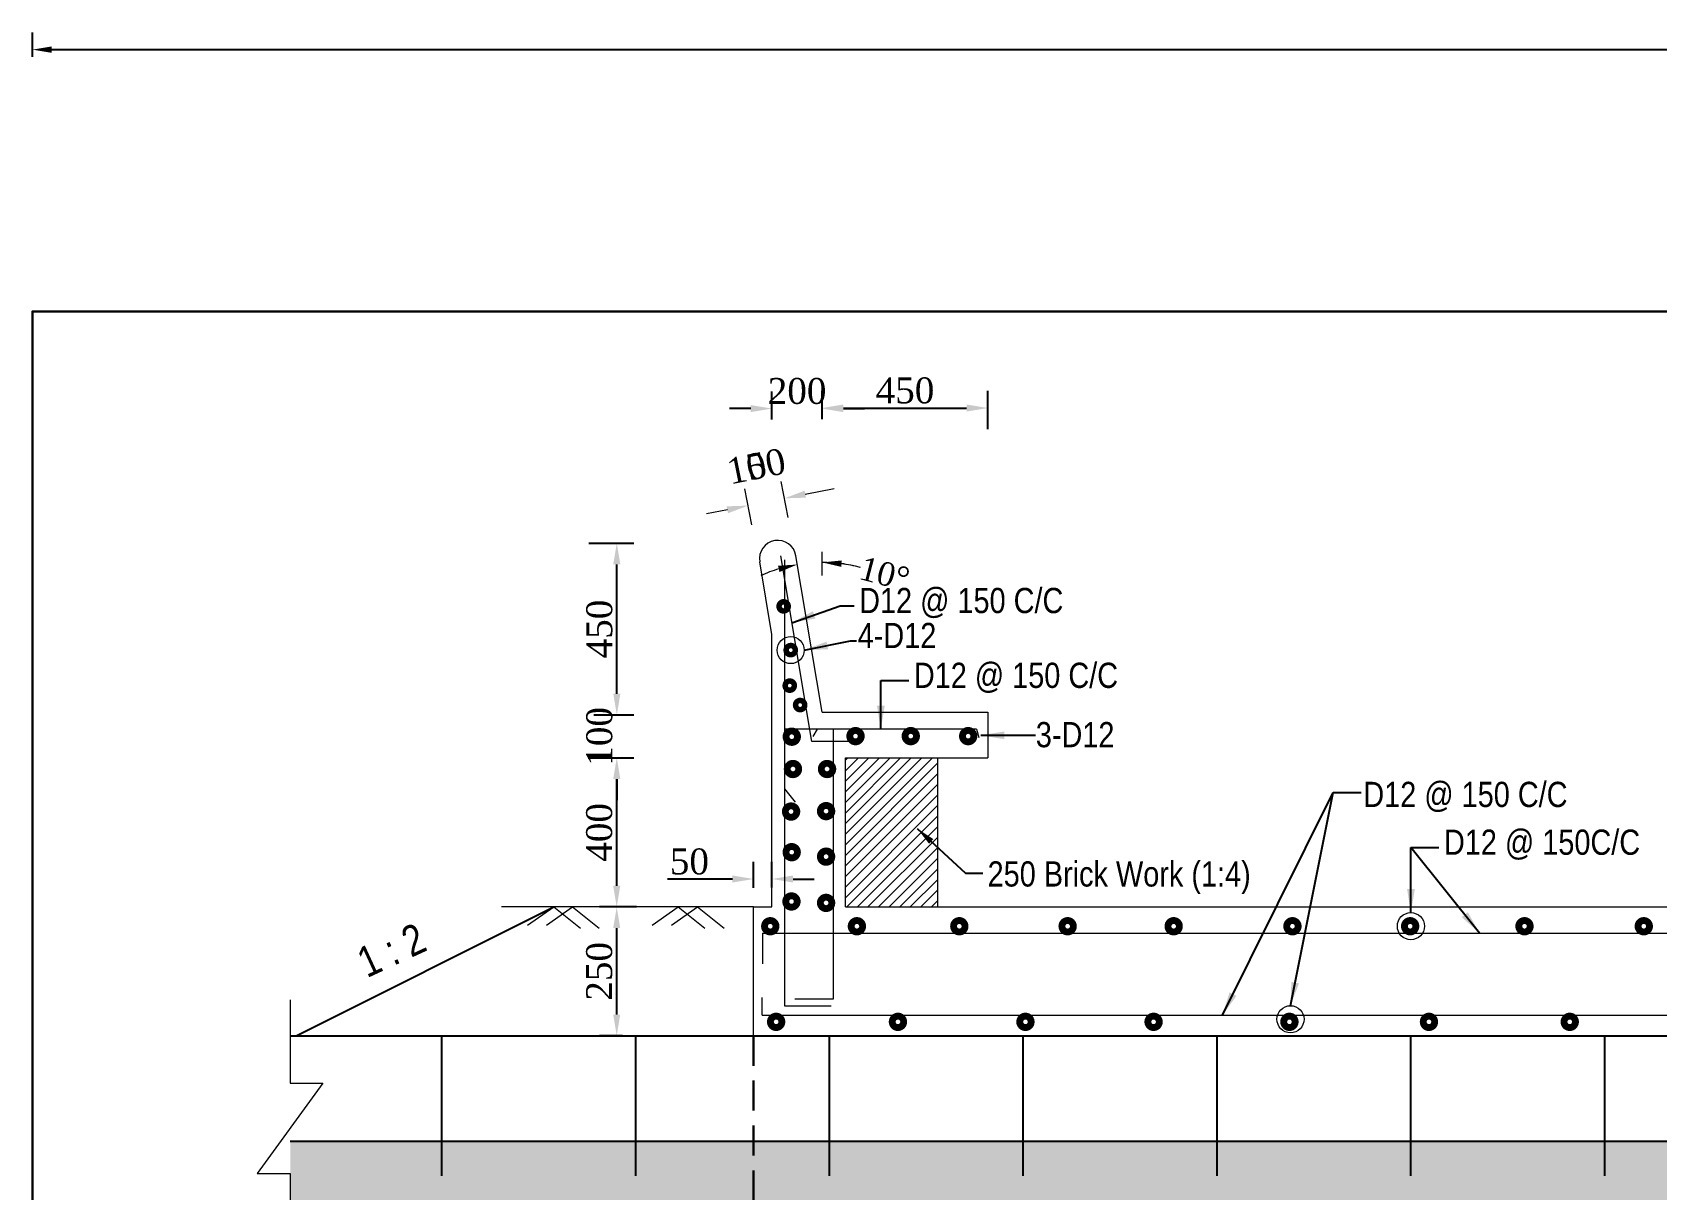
# Model space of a CAD drawing. Header units: metres. Extents: x -2434 to 11656, y -15288 to 8109.
# Drawn here: x 656.25 to 690.73, y -8271.91 to -8247.36 of the extents above; entities that cross this region are included whole.
import ezdxf

# ---------------------------------------------------------------- set-up
doc = ezdxf.new("R2010")
doc.units = ezdxf.units.M
doc.linetypes.add('DASHEDX2', pattern=[38.1, 25.4, -12.7])
doc.layers.add('Blocks', color=11, linetype='Continuous', lineweight=9)
doc.layers.add('Layer1', color=7, linetype='Continuous', lineweight=13)
doc.styles.get("Standard").update_dxf_attribs({"font": 'times.ttf'})
doc.styles.add('TIMES', font='ARIALN.TTF')
doc.dimstyles.get("Standard").update_dxf_attribs({"dimtxt": 0.5, "dimasz": 0.4075, "dimexe": 0.364, "dimexo": 0.219, "dimgap": 0.09, "dimtad": 0, "dimdec": 0, "dimlfac": 1000, "dimzin": 0, "dimdsep": 46, "dimtxsty": 'Standard', "dimcen": 0.09, "dimadec": 0, "dimazin": 0, "dimtfac": 1, "dimtdec": 0, "dimtofl": 0, "dimtmove": 0, "dimatfit": 3, "dimfxl": 1, "dimtolj": 1, "dimtzin": 0, "dimarcsym": 0})
pattern_1 = [(50, (-2229.776, -8246.338), (1.2752927, -0.1115736), [0.13335, -1.46685]), (355, (-2229.776, -8246.338), (-0.2466998, 1.3373965), [0.10668, -1.17348]), (100.451, (-2229.6697, -8246.3472), (1.0285975, 1.2258168), [0.11333, -1.24663]), (46.1842, (-2229.776, -8245.9824), (1.8975533, -0.2942963), [0.200025, -2.200275]), (96.6356, (-2229.6178, -8246.0069), (1.6618296, 1.7319789), [0.169995, -1.869945]), (351.184, (-2229.776, -8245.9824), (1.6618322, 1.7319758), [0.16002, -1.76022]), (21, (-2229.5982, -8246.0713), (1.06130416, -0.71585863), [0.13335, -1.46685]), (326, (-2229.5982, -8246.0713), (0.4326142, 1.28931576), [0.10668, -1.17348]), (71.4514, (-2229.5097, -8246.1309), (1.49391544, 0.57346), [0.11333, -1.24663]), (37.5, (-2229.77597, -8246.33795), (0.02162022, 0.59188527), [0, -1.159256, 0, -1.19126, 0, -1.177925]), (7.5, (-2229.776, -8246.33795), (0.46773764, 0.70126402), [0, -0.679196, 0, -1.132586, 0, -0.448945]), (327.5, (-2230.17246, -8246.33795), (0.94913417, -0.04010121), [0, -0.4445, 0, -1.38684, 0, -1.84023]), (317.5, (-2230.3503, -8246.33795), (1.03690427, 0.17798544), [0, -0.57785, 0, -0.921004, 0, -1.30683])]
pattern_2 = [(45, (2244.08856, -4428.52276), (-0.1122532015, 0.1122532015), [])]

# ---------------------------------------------------------------- blocks, each defined once
blk = doc.blocks.new('*D930')
at = {"layer": 'Defpoints', "color": 0, "lineweight": -3}
for p in [(668.651, -8265.916), (669.126, -8265.916), (668.993, -8268.65)]:
    blk.add_point(p, dxfattribs=at)
at = {"layer": 'Layer1', "color": 0, "lineweight": -2}
for p, q in [((668.907, -8265.916), (668.287, -8265.916)), ((668.774, -8268.65), (668.287, -8268.65))]:
    blk.add_line(p, q, dxfattribs=at)
at = {"layer": 'Layer1', "color": 7, "lineweight": -2}
blk.add_line((668.651, -8268.2), (668.651, -8266.366), dxfattribs=at)
at = {"layer": 'Layer1', "color": 7, "lineweight": -3}
for points in [[(668.576, -8266.366), (668.726, -8266.366), (668.651, -8265.916)], [(668.576, -8268.2), (668.726, -8268.2), (668.651, -8268.65)]]:
    blk.add_solid(points, dxfattribs=at)
at = {"layer": 'Layer1', "color": 0, "lineweight": 13, "insert": (668.281, -8267.283), "char_height": 0.55, "attachment_point": 5, "rotation": 90}
blk.add_mtext('\\A1;250', dxfattribs=at)
blk = doc.blocks.new('*D934')
at = {"layer": 'Defpoints', "color": 0, "lineweight": -3}
for p in [(667.826, -8262.752), (668.651, -8262.752), (669.288, -8265.916)]:
    blk.add_point(p, dxfattribs=at)
at = {"layer": 'Layer1', "color": 0, "lineweight": -2}
for p, q in [((668.045, -8262.752), (669.015, -8262.752)), ((669.069, -8265.916), (668.287, -8265.916))]:
    blk.add_line(p, q, dxfattribs=at)
at = {"layer": 'Layer1', "color": 7, "lineweight": -2}
blk.add_line((668.651, -8265.466), (668.651, -8263.202), dxfattribs=at)
at = {"layer": 'Layer1', "color": 7, "lineweight": -3}
for points in [[(668.576, -8263.202), (668.726, -8263.202), (668.651, -8262.752)], [(668.576, -8265.466), (668.726, -8265.466), (668.651, -8265.916)]]:
    blk.add_solid(points, dxfattribs=at)
at = {"layer": 'Layer1', "color": 0, "lineweight": 13, "insert": (668.281, -8264.334), "char_height": 0.55, "attachment_point": 5, "rotation": 90}
blk.add_mtext('\\A1;400', dxfattribs=at)
blk = doc.blocks.new('*D935')
at = {"layer": 'Defpoints', "color": 0, "lineweight": -3}
for p in [(667.969, -8261.84), (668.653, -8261.84), (667.826, -8262.752)]:
    blk.add_point(p, dxfattribs=at)
at = {"layer": 'Layer1', "color": 7, "lineweight": -2}
for p, q in [((668.653, -8261.39), (668.653, -8260.94)), ((668.653, -8263.202), (668.653, -8263.652))]:
    blk.add_line(p, q, dxfattribs=at)
at = {"layer": 'Layer1', "color": 0, "lineweight": -2}
for p, q in [((668.188, -8261.84), (669.017, -8261.84)), ((668.045, -8262.752), (669.017, -8262.752))]:
    blk.add_line(p, q, dxfattribs=at)
at = {"layer": 'Layer1', "color": 7, "lineweight": -3}
for points in [[(668.578, -8261.39), (668.728, -8261.39), (668.653, -8261.84)], [(668.578, -8263.202), (668.728, -8263.202), (668.653, -8262.752)]]:
    blk.add_solid(points, dxfattribs=at)
at = {"layer": 'Layer1', "color": 0, "lineweight": 13, "insert": (668.284, -8262.296), "char_height": 0.55, "attachment_point": 5, "rotation": 90}
blk.add_mtext('\\A1;100', dxfattribs=at)
blk = doc.blocks.new('*D936')
at = {"layer": 'Defpoints', "color": 0, "lineweight": -3}
for p in [(667.842, -8258.196), (668.653, -8258.196), (667.948, -8261.84)]:
    blk.add_point(p, dxfattribs=at)
at = {"layer": 'Layer1', "color": 0, "lineweight": -2}
for p, q in [((668.061, -8258.196), (669.017, -8258.196)), ((668.167, -8261.84), (669.017, -8261.84))]:
    blk.add_line(p, q, dxfattribs=at)
at = {"layer": 'Layer1', "color": 7, "lineweight": -2}
blk.add_line((668.653, -8261.39), (668.653, -8258.646), dxfattribs=at)
at = {"layer": 'Layer1', "color": 7, "lineweight": -3}
for points in [[(668.578, -8258.646), (668.728, -8258.646), (668.653, -8258.196)], [(668.578, -8261.39), (668.728, -8261.39), (668.653, -8261.84)]]:
    blk.add_solid(points, dxfattribs=at)
at = {"layer": 'Layer1', "color": 0, "lineweight": 13, "insert": (668.284, -8260.018), "char_height": 0.55, "attachment_point": 5, "rotation": 90}
blk.add_mtext('\\A1;450', dxfattribs=at)
blk = doc.blocks.new('*D937')
at = {"layer": 'Defpoints', "color": 0, "lineweight": -3}
for p in [(676.529, -8255.327), (673.015, -8255.783), (676.529, -8255.998)]:
    blk.add_point(p, dxfattribs=at)
at = {"layer": 'Layer1', "color": 0, "lineweight": -2}
for p, q in [((673.015, -8255.564), (673.015, -8254.963)), ((676.529, -8255.779), (676.529, -8254.963))]:
    blk.add_line(p, q, dxfattribs=at)
at = {"layer": 'Layer1', "color": 7, "lineweight": -2}
blk.add_line((673.465, -8255.327), (676.079, -8255.327), dxfattribs=at)
at = {"layer": 'Layer1', "color": 7, "lineweight": -3}
for points in [[(673.465, -8255.252), (673.465, -8255.402), (673.015, -8255.327)], [(676.079, -8255.252), (676.079, -8255.402), (676.529, -8255.327)]]:
    blk.add_solid(points, dxfattribs=at)
at = {"layer": 'Layer1', "color": 0, "lineweight": 13, "insert": (674.772, -8254.957), "char_height": 0.55, "attachment_point": 5}
blk.add_mtext('\\A1;450', dxfattribs=at)
blk = doc.blocks.new('*D938')
at = {"layer": 'Defpoints', "color": 0, "lineweight": -3}
for p in [(671.946, -8265.323), (671.556, -8265.729), (671.946, -8265.723)]:
    blk.add_point(p, dxfattribs=at)
at = {"layer": 'Layer1', "color": 0, "lineweight": -2}
for p, q in [((671.556, -8265.51), (671.556, -8264.959)), ((671.946, -8265.504), (671.946, -8264.959))]:
    blk.add_line(p, q, dxfattribs=at)
at = {"layer": 'Layer1', "color": 7, "lineweight": -2}
for p, q in [((671.106, -8265.323), (669.731, -8265.323)), ((672.396, -8265.323), (672.846, -8265.323))]:
    blk.add_line(p, q, dxfattribs=at)
at = {"layer": 'Layer1', "color": 7, "lineweight": -3}
for points in [[(671.106, -8265.248), (671.106, -8265.398), (671.556, -8265.323)], [(672.396, -8265.248), (672.396, -8265.398), (671.946, -8265.323)]]:
    blk.add_solid(points, dxfattribs=at)
at = {"layer": 'Layer1', "color": 0, "lineweight": 13, "insert": (670.194, -8264.954), "char_height": 0.55, "attachment_point": 5}
blk.add_mtext('\\A1;50', dxfattribs=at)
blk = doc.blocks.new('*D939')
at = {"layer": 'Defpoints', "color": 0, "lineweight": -3}
for p in [(673.015, -8255.339), (671.946, -8255.788), (673.015, -8255.783)]:
    blk.add_point(p, dxfattribs=at)
at = {"layer": 'Layer1', "color": 0, "lineweight": -2}
for p, q in [((671.946, -8255.569), (671.946, -8254.975)), ((673.015, -8255.564), (673.015, -8254.975))]:
    blk.add_line(p, q, dxfattribs=at)
at = {"layer": 'Layer1', "color": 7, "lineweight": -2}
for p, q in [((671.496, -8255.339), (671.046, -8255.339)), ((673.465, -8255.339), (673.915, -8255.339))]:
    blk.add_line(p, q, dxfattribs=at)
at = {"layer": 'Layer1', "color": 7, "lineweight": -3}
for points in [[(671.496, -8255.264), (671.496, -8255.414), (671.946, -8255.339)], [(673.465, -8255.264), (673.465, -8255.414), (673.015, -8255.339)]]:
    blk.add_solid(points, dxfattribs=at)
at = {"layer": 'Layer1', "color": 0, "lineweight": 13, "insert": (672.481, -8254.969), "char_height": 0.55, "attachment_point": 5}
blk.add_mtext('\\A1;200', dxfattribs=at)
blk = doc.blocks.new('*D956')
at = {"color": 0, "lineweight": -2, "ltscale": 0.5}
for p, q in [((656.245, -8247.871), (656.245, -8247.357)), ((767.344, -8247.871), (767.344, -8247.357)), ((656.653, -8247.721), (710.656, -8247.721)), ((766.937, -8247.721), (712.933, -8247.721))]:
    blk.add_line(p, q, dxfattribs=at)
at = {"color": 0, "linetype": 'Continuous', "lineweight": -3, "ltscale": 0.5}
for points in [[(656.653, -8247.653), (656.653, -8247.789), (656.245, -8247.721)], [(766.937, -8247.653), (766.937, -8247.789), (767.344, -8247.721)]]:
    blk.add_solid(points, dxfattribs=at)
at = {"layer": 'Defpoints', "color": 0, "linetype": 'Continuous', "lineweight": -3, "ltscale": 0.5}
for p in [(767.344, -8247.721), (656.245, -8253.277), (767.344, -8253.277)]:
    blk.add_point(p, dxfattribs=at)
at = {"color": 0, "linetype": 'Continuous', "lineweight": -3, "ltscale": 0.5, "insert": (711.795, -8247.721), "char_height": 0.5, "attachment_point": 5}
blk.add_mtext('\\A1;111099', dxfattribs=at)
blk = doc.blocks.new('*D1056')
at = {"layer": 'Defpoints', "color": 0, "lineweight": -3}
for p in [(668.651, -8265.916), (669.126, -8265.916), (668.993, -8268.65)]:
    blk.add_point(p, dxfattribs=at)
at = {"layer": 'Layer1', "color": 0, "lineweight": -2}
for p, q in [((668.907, -8265.916), (668.287, -8265.916)), ((668.774, -8268.65), (668.287, -8268.65))]:
    blk.add_line(p, q, dxfattribs=at)
at = {"layer": 'Layer1', "color": 7, "lineweight": -2}
blk.add_line((668.651, -8268.2), (668.651, -8266.366), dxfattribs=at)
at = {"layer": 'Layer1', "color": 7, "lineweight": -3}
for points in [[(668.576, -8266.366), (668.726, -8266.366), (668.651, -8265.916)], [(668.576, -8268.2), (668.726, -8268.2), (668.651, -8268.65)]]:
    blk.add_solid(points, dxfattribs=at)
at = {"layer": 'Layer1', "color": 0, "lineweight": 13, "insert": (668.281, -8267.283), "char_height": 0.55, "attachment_point": 5, "rotation": 90}
blk.add_mtext('\\A1;250', dxfattribs=at)
blk = doc.blocks.new('*D1060')
at = {"layer": 'Defpoints', "color": 0, "lineweight": -3}
for p in [(667.826, -8262.752), (668.651, -8262.752), (669.288, -8265.916)]:
    blk.add_point(p, dxfattribs=at)
at = {"layer": 'Layer1', "color": 0, "lineweight": -2}
for p, q in [((668.045, -8262.752), (669.015, -8262.752)), ((669.069, -8265.916), (668.287, -8265.916))]:
    blk.add_line(p, q, dxfattribs=at)
at = {"layer": 'Layer1', "color": 7, "lineweight": -2}
blk.add_line((668.651, -8265.466), (668.651, -8263.202), dxfattribs=at)
at = {"layer": 'Layer1', "color": 7, "lineweight": -3}
for points in [[(668.576, -8263.202), (668.726, -8263.202), (668.651, -8262.752)], [(668.576, -8265.466), (668.726, -8265.466), (668.651, -8265.916)]]:
    blk.add_solid(points, dxfattribs=at)
at = {"layer": 'Layer1', "color": 0, "lineweight": 13, "insert": (668.281, -8264.334), "char_height": 0.55, "attachment_point": 5, "rotation": 90}
blk.add_mtext('\\A1;400', dxfattribs=at)
blk = doc.blocks.new('*D1061')
at = {"layer": 'Defpoints', "color": 0, "lineweight": -3}
for p in [(667.969, -8261.84), (668.653, -8261.84), (667.826, -8262.752)]:
    blk.add_point(p, dxfattribs=at)
at = {"layer": 'Layer1', "color": 7, "lineweight": -2}
for p, q in [((668.653, -8261.39), (668.653, -8260.94)), ((668.653, -8263.202), (668.653, -8263.652))]:
    blk.add_line(p, q, dxfattribs=at)
at = {"layer": 'Layer1', "color": 0, "lineweight": -2}
for p, q in [((668.188, -8261.84), (669.017, -8261.84)), ((668.045, -8262.752), (669.017, -8262.752))]:
    blk.add_line(p, q, dxfattribs=at)
at = {"layer": 'Layer1', "color": 7, "lineweight": -3}
for points in [[(668.578, -8261.39), (668.728, -8261.39), (668.653, -8261.84)], [(668.578, -8263.202), (668.728, -8263.202), (668.653, -8262.752)]]:
    blk.add_solid(points, dxfattribs=at)
at = {"layer": 'Layer1', "color": 0, "lineweight": 13, "insert": (668.284, -8262.296), "char_height": 0.55, "attachment_point": 5, "rotation": 90}
blk.add_mtext('\\A1;100', dxfattribs=at)
blk = doc.blocks.new('*D1062')
at = {"layer": 'Defpoints', "color": 0, "lineweight": -3}
for p in [(667.842, -8258.196), (668.653, -8258.196), (667.948, -8261.84)]:
    blk.add_point(p, dxfattribs=at)
at = {"layer": 'Layer1', "color": 0, "lineweight": -2}
for p, q in [((668.061, -8258.196), (669.017, -8258.196)), ((668.167, -8261.84), (669.017, -8261.84))]:
    blk.add_line(p, q, dxfattribs=at)
at = {"layer": 'Layer1', "color": 7, "lineweight": -2}
blk.add_line((668.653, -8261.39), (668.653, -8258.646), dxfattribs=at)
at = {"layer": 'Layer1', "color": 7, "lineweight": -3}
for points in [[(668.578, -8258.646), (668.728, -8258.646), (668.653, -8258.196)], [(668.578, -8261.39), (668.728, -8261.39), (668.653, -8261.84)]]:
    blk.add_solid(points, dxfattribs=at)
at = {"layer": 'Layer1', "color": 0, "lineweight": 13, "insert": (668.284, -8260.018), "char_height": 0.55, "attachment_point": 5, "rotation": 90}
blk.add_mtext('\\A1;450', dxfattribs=at)
blk = doc.blocks.new('*D1063')
at = {"layer": 'Defpoints', "color": 0, "lineweight": -3}
for p in [(676.529, -8255.327), (673.015, -8255.783), (676.529, -8255.998)]:
    blk.add_point(p, dxfattribs=at)
at = {"layer": 'Layer1', "color": 0, "lineweight": -2}
for p, q in [((673.015, -8255.564), (673.015, -8254.963)), ((676.529, -8255.779), (676.529, -8254.963))]:
    blk.add_line(p, q, dxfattribs=at)
at = {"layer": 'Layer1', "color": 7, "lineweight": -2}
blk.add_line((673.465, -8255.327), (676.079, -8255.327), dxfattribs=at)
at = {"layer": 'Layer1', "color": 7, "lineweight": -3}
for points in [[(673.465, -8255.252), (673.465, -8255.402), (673.015, -8255.327)], [(676.079, -8255.252), (676.079, -8255.402), (676.529, -8255.327)]]:
    blk.add_solid(points, dxfattribs=at)
at = {"layer": 'Layer1', "color": 0, "lineweight": 13, "insert": (674.772, -8254.957), "char_height": 0.55, "attachment_point": 5}
blk.add_mtext('\\A1;450', dxfattribs=at)
blk = doc.blocks.new('*D1065')
at = {"layer": 'Defpoints', "color": 0, "lineweight": -3}
for p in [(671.946, -8265.323), (671.556, -8265.729), (671.946, -8265.723)]:
    blk.add_point(p, dxfattribs=at)
at = {"layer": 'Layer1', "color": 0, "lineweight": -2}
for p, q in [((671.556, -8265.51), (671.556, -8264.959)), ((671.946, -8265.504), (671.946, -8264.959))]:
    blk.add_line(p, q, dxfattribs=at)
at = {"layer": 'Layer1', "color": 7, "lineweight": -2}
for p, q in [((671.106, -8265.323), (669.731, -8265.323)), ((672.396, -8265.323), (672.846, -8265.323))]:
    blk.add_line(p, q, dxfattribs=at)
at = {"layer": 'Layer1', "color": 7, "lineweight": -3}
for points in [[(671.106, -8265.248), (671.106, -8265.398), (671.556, -8265.323)], [(672.396, -8265.248), (672.396, -8265.398), (671.946, -8265.323)]]:
    blk.add_solid(points, dxfattribs=at)
at = {"layer": 'Layer1', "color": 0, "lineweight": 13, "insert": (670.194, -8264.954), "char_height": 0.55, "attachment_point": 5}
blk.add_mtext('\\A1;50', dxfattribs=at)
blk = doc.blocks.new('*D1066')
at = {"layer": 'Defpoints', "color": 0, "lineweight": -3}
for p in [(673.015, -8255.339), (671.946, -8255.788), (673.015, -8255.783)]:
    blk.add_point(p, dxfattribs=at)
at = {"layer": 'Layer1', "color": 0, "lineweight": -2}
for p, q in [((671.946, -8255.569), (671.946, -8254.975)), ((673.015, -8255.564), (673.015, -8254.975))]:
    blk.add_line(p, q, dxfattribs=at)
at = {"layer": 'Layer1', "color": 7, "lineweight": -2}
for p, q in [((671.496, -8255.339), (671.046, -8255.339)), ((673.465, -8255.339), (673.915, -8255.339))]:
    blk.add_line(p, q, dxfattribs=at)
at = {"layer": 'Layer1', "color": 7, "lineweight": -3}
for points in [[(671.496, -8255.264), (671.496, -8255.414), (671.946, -8255.339)], [(673.465, -8255.264), (673.465, -8255.414), (673.015, -8255.339)]]:
    blk.add_solid(points, dxfattribs=at)
at = {"layer": 'Layer1', "color": 0, "lineweight": 13, "insert": (672.481, -8254.969), "char_height": 0.55, "attachment_point": 5}
blk.add_mtext('\\A1;200', dxfattribs=at)
blk = doc.blocks.new('*D1083')
at = {"color": 0, "lineweight": -2, "ltscale": 0.5}
for p, q in [((656.245, -8247.871), (656.245, -8247.357)), ((767.344, -8247.871), (767.344, -8247.357)), ((656.653, -8247.721), (710.656, -8247.721)), ((766.937, -8247.721), (712.933, -8247.721))]:
    blk.add_line(p, q, dxfattribs=at)
at = {"color": 0, "linetype": 'Continuous', "lineweight": -3, "ltscale": 0.5}
for points in [[(656.653, -8247.653), (656.653, -8247.789), (656.245, -8247.721)], [(766.937, -8247.653), (766.937, -8247.789), (767.344, -8247.721)]]:
    blk.add_solid(points, dxfattribs=at)
at = {"layer": 'Defpoints', "color": 0, "linetype": 'Continuous', "lineweight": -3, "ltscale": 0.5}
for p in [(767.344, -8247.721), (656.245, -8253.277), (767.344, -8253.277)]:
    blk.add_point(p, dxfattribs=at)
at = {"color": 0, "linetype": 'Continuous', "lineweight": -3, "ltscale": 0.5, "insert": (711.795, -8247.721), "char_height": 0.5, "attachment_point": 5}
blk.add_mtext('\\A1;111099', dxfattribs=at)

msp = doc.modelspace()

# ---------------------------------------------------------------- hatches: boundary and pattern name
at = {"layer": 'Blocks', "lineweight": 9, "ltscale": 0.05}
h = msp.add_hatch(dxfattribs=at)
h.set_pattern_fill('AR-CONC', color=0, scale=0.007, style=0)
h.set_pattern_definition(pattern_1)
h.paths.add_polyline_path([(709.96268, -8270.897549), (661.718583, -8270.897549), (661.718583, -8272.202549), (709.96268, -8272.202549)])
h = msp.add_hatch(dxfattribs=at)
h.set_pattern_fill('AR-CONC', color=0, scale=0.007, style=0)
h.set_pattern_definition(pattern_1)
h.paths.add_polyline_path([(709.96268, -8270.897549), (661.718583, -8270.897549), (661.718583, -8272.202549), (709.96268, -8272.202549)])
at = {"layer": 'Layer1', "lineweight": 5}
h = msp.add_hatch(dxfattribs=at)
h.set_pattern_fill('LINE', scale=0.05, angle=45, style=0)
h.set_pattern_definition(pattern_2)
h.paths.add_polyline_path([(673.508794, -8265.915604), (675.461919, -8265.915604), (675.461919, -8262.752298), (673.508794, -8262.752298)])
h = msp.add_hatch(dxfattribs=at)
h.set_pattern_fill('LINE', scale=0.05, angle=45, style=0)
h.set_pattern_definition(pattern_2)
h.paths.add_polyline_path([(673.508794, -8265.915604), (675.461919, -8265.915604), (675.461919, -8262.752298), (673.508794, -8262.752298)])

# ---------------------------------------------------------------- linework, layer by layer
at = {"color": 0, "linetype": 'Continuous', "lineweight": -3, "ltscale": 0.5}
for p, q in [((661.843622, -8268.649979), (667.312372, -8265.915604)), ((661.718583, -8268.649979), (709.96268, -8268.649979)), ((661.718583, -8268.649979), (709.96268, -8268.649979)), ((664.931954, -8268.649979), (664.931954, -8271.623002)), ((664.931954, -8268.649979), (664.931954, -8271.623002)), ((669.047121, -8268.649979), (669.047121, -8271.623002)), ((669.047121, -8268.649979), (669.047121, -8271.623002)), ((673.162289, -8268.649979), (673.162289, -8271.623002)), ((673.162289, -8268.649979), (673.162289, -8271.623002)), ((677.277457, -8268.649979), (677.277457, -8271.623002)), ((677.277457, -8268.649979), (677.277457, -8271.623002)), ((681.392625, -8268.649979), (681.392625, -8271.623002)), ((681.392625, -8268.649979), (681.392625, -8271.623002)), ((685.507792, -8268.649979), (685.507792, -8271.623002)), ((685.507792, -8268.649979), (685.507792, -8271.623002)), ((689.62296, -8268.649979), (689.62296, -8271.623002)), ((689.62296, -8268.649979), (689.62296, -8271.623002)), ((661.718583, -8270.88725), (710.054742, -8270.88725)), ((661.718583, -8270.88725), (710.054742, -8270.88725))]:
    msp.add_line(p, q, dxfattribs=at)
at = {"layer": 'Blocks', "color": 0, "linetype": 'ByBlock', "lineweight": 13, "ltscale": 0.5}
for p, q in [((673.015416, -8258.87867), (673.015416, -8258.377148)), ((673.015416, -8258.87867), (673.015416, -8258.377148)), ((672.216456, -8258.549588), (672.216456, -8268.017403)), ((672.216456, -8258.549588), (672.216456, -8268.017403)), ((676.528661, -8261.780276), (676.528661, -8262.752298)), ((676.528661, -8261.780276), (676.528661, -8262.752298)), ((676.287528, -8262.145905), (672.216456, -8262.145905)), ((676.287528, -8262.145905), (672.216456, -8262.145905)), ((672.906649, -8262.145905), (672.816329, -8262.296026)), ((672.906649, -8262.145905), (672.816329, -8262.296026)), ((673.245501, -8262.145905), (673.245501, -8267.873997)), ((673.245501, -8262.145905), (673.245501, -8267.873997)), ((676.287528, -8262.145905), (676.337224, -8262.31643)), ((676.287528, -8262.145905), (676.337224, -8262.31643)), ((673.808078, -8262.403545), (672.796132, -8262.403545)), ((673.808078, -8262.403545), (672.796132, -8262.403545)), ((675.46372, -8262.752298), (675.46372, -8265.915604)), ((675.46372, -8262.752298), (675.46372, -8265.915604)), ((672.216456, -8263.406745), (672.442765, -8263.693277)), ((672.216456, -8263.406745), (672.442765, -8263.693277)), ((671.555669, -8265.915604), (666.207075, -8265.915604)), ((671.555669, -8265.915604), (666.207075, -8265.915604)), ((671.745386, -8266.470633), (671.745386, -8267.121521)), ((671.745386, -8266.470633), (671.745386, -8267.121521)), ((671.737944, -8268.214101), (671.737944, -8267.836634)), ((671.737944, -8268.214101), (671.737944, -8267.836634)), ((672.216456, -8268.017403), (673.203858, -8268.017403)), ((672.216456, -8268.017403), (673.203858, -8268.017403)), ((673.245501, -8267.873997), (672.432062, -8267.873997)), ((673.245501, -8267.873997), (672.432062, -8267.873997))]:
    msp.add_line(p, q, dxfattribs=at)
for points in [[(666.756793, -8266.301829), (667.312372, -8265.915604), (667.879114, -8266.36842)], [(666.756793, -8266.301829), (667.312372, -8265.915604), (667.879114, -8266.36842)], [(667.15681, -8266.301829), (667.712389, -8265.915604), (668.279131, -8266.36842)], [(667.15681, -8266.301829), (667.712389, -8265.915604), (668.279131, -8266.36842)], [(669.401503, -8266.301829), (669.957083, -8265.915604), (670.523825, -8266.36842)], [(669.401503, -8266.301829), (669.957083, -8265.915604), (670.523825, -8266.36842)], [(669.812683, -8266.301829), (670.368263, -8265.915604), (670.935005, -8266.36842)], [(669.812683, -8266.301829), (670.368263, -8265.915604), (670.935005, -8266.36842)]]:
    msp.add_lwpolyline(points, dxfattribs=at)
at = {"layer": 'Blocks', "color": 0, "lineweight": 13, "ltscale": 0.05}
msp.add_lwpolyline([(661.718583, -8267.886548), (661.718583, -8269.656721), (662.411128, -8269.656721), (661.017652, -8271.570588), (661.718583, -8271.570588), (661.718583, -8275.676381)], dxfattribs=at)
msp.add_lwpolyline([(661.718583, -8267.886548), (661.718583, -8269.656721), (662.411128, -8269.656721), (661.017652, -8271.570588), (661.718583, -8271.570588), (661.718583, -8275.676381)], dxfattribs=at)
at = {"layer": 'Blocks', "color": 0, "linetype": 'ByBlock', "lineweight": 13, "ltscale": 0.5}
for centre in [(672.345729, -8260.465031), (672.345729, -8260.465031), (685.51399, -8266.323674), (685.51399, -8266.323674), (682.958149, -8268.299576), (682.958149, -8268.299576)]:
    msp.add_circle(centre, 0.287312, dxfattribs=at)
for start, end in [(106.9136152, 114.2699314), (106.9136152, 114.2699314), (75.2568308, 90), (75.2568308, 90), (75.2873677, 82.6436838), (75.2873677, 82.6436838)]:
    msp.add_arc((673.015416, -8261.780276), 3.176056, start, end, dxfattribs=at)
for points in [[(672.075857, -8258.675489), (672.106957, -8258.807714), (672.488083, -8258.648303)], [(672.075857, -8258.675489), (672.106957, -8258.807714), (672.488083, -8258.648303)], [(673.417719, -8258.698138), (673.426433, -8258.562584), (673.015416, -8258.604219)], [(673.417719, -8258.698138), (673.426433, -8258.562584), (673.015416, -8258.604219)]]:
    msp.add_solid(points, dxfattribs=at)
at = {"layer": 'Layer1', "color": 7, "lineweight": 13}
for p, q in [((672.293306, -8257.648033), (672.141084, -8256.887335)), ((672.293306, -8257.648033), (672.141084, -8256.887335)), ((672.653759, -8257.15596), (673.265627, -8257.033521)), ((672.653759, -8257.15596), (673.265627, -8257.033521)), ((671.523153, -8257.80975), (671.369468, -8257.041741)), ((671.523153, -8257.80975), (671.369468, -8257.041741)), ((670.999639, -8257.486964), (670.558387, -8257.575262)), ((670.999639, -8257.486964), (670.558387, -8257.575262)), ((671.946294, -8260.13584), (671.686375, -8258.592106)), ((671.946294, -8260.13584), (671.686375, -8258.592106)), ((672.796132, -8262.403545), (672.132557, -8258.462392)), ((672.796132, -8262.403545), (672.132557, -8258.462392)), ((673.015416, -8261.780276), (672.456781, -8258.462392)), ((673.015416, -8261.780276), (672.456781, -8258.462392)), ((671.946294, -8265.915604), (671.946294, -8260.13584)), ((671.946294, -8265.915604), (671.946294, -8260.13584)), ((673.015416, -8261.780276), (676.528661, -8261.780276)), ((673.015416, -8261.780276), (676.528661, -8261.780276)), ((673.508794, -8262.752298), (676.528661, -8262.752298)), ((673.508794, -8265.915604), (673.508794, -8262.752298)), ((673.508794, -8262.752298), (676.528661, -8262.752298)), ((673.508794, -8265.915604), (673.508794, -8262.752298)), ((671.555669, -8265.915604), (671.946294, -8265.915604)), ((671.555669, -8268.649979), (671.555669, -8265.915604)), ((671.555669, -8265.915604), (671.946294, -8265.915604)), ((671.555669, -8268.649979), (671.555669, -8265.915604)), ((673.508794, -8265.915604), (697.727544, -8265.915604)), ((673.508794, -8265.915604), (697.727544, -8265.915604)), ((671.745386, -8266.470633), (699.462681, -8266.470633)), ((671.745386, -8266.470633), (699.462681, -8266.470633)), ((671.737944, -8268.214101), (699.455341, -8268.214101)), ((671.737944, -8268.214101), (699.455341, -8268.214101)), ((671.555669, -8268.649979), (699.680669, -8268.649979)), ((671.555669, -8268.649979), (699.680669, -8268.649979))]:
    msp.add_line(p, q, dxfattribs=at)
at = {"layer": 'Layer1', "color": 7, "linetype": 'DASHEDX2', "lineweight": 30, "ltscale": 0.025}
msp.add_line((671.555669, -8268.649979), (671.555669, -8275.618157), dxfattribs=at)
msp.add_line((671.555669, -8268.649979), (671.555669, -8275.618157), dxfattribs=at)
at = {"layer": 'Layer1', "color": 7, "lineweight": 30}
msp.add_lwpolyline([(743.701954, -8330.63887), (656.245016, -8330.63887), (656.245016, -8253.277124), (767.344096, -8253.277124), (767.344096, -8314.162059), (767.344096, -8328.116639), (767.344096, -8330.63887)], close=True, dxfattribs=at)
msp.add_lwpolyline([(743.701954, -8330.63887), (656.245016, -8330.63887), (656.245016, -8253.277124), (767.344096, -8253.277124), (767.344096, -8314.162059), (767.344096, -8328.116639), (767.344096, -8330.63887)], close=True, dxfattribs=at)
at = {"layer": 'Layer1', "color": 7, "lineweight": 13}
for points, const_width in [([(672.253501, -8259.537274, -1), (672.136721, -8259.537274, -1)], 0.194634), ([(672.253501, -8259.537274, -1), (672.136721, -8259.537274, -1)], 0.194634), ([(672.404119, -8260.465031, -1), (672.287339, -8260.465031, -1)], 0.194634), ([(672.404119, -8260.465031, -1), (672.287339, -8260.465031, -1)], 0.194634), ([(672.38313, -8261.21888, -1), (672.26635, -8261.21888, -1)], 0.194634), ([(672.38313, -8261.21888, -1), (672.26635, -8261.21888, -1)], 0.194634), ([(672.604148, -8261.630895, -1), (672.487367, -8261.630895, -1)], 0.194634), ([(672.604148, -8261.630895, -1), (672.487367, -8261.630895, -1)], 0.194634), ([(672.440943, -8262.302808, -1), (672.294968, -8262.302808, -1)], 0.243292), ([(672.440943, -8262.302808, -1), (672.294968, -8262.302808, -1)], 0.243292), ([(673.79406, -8262.290432, -1), (673.648084, -8262.290432, -1)], 0.243292), ([(673.79406, -8262.290432, -1), (673.648084, -8262.290432, -1)], 0.243292), ([(674.967504, -8262.290432, -1), (674.821529, -8262.290432, -1)], 0.243292), ([(674.967504, -8262.290432, -1), (674.821529, -8262.290432, -1)], 0.243292), ([(676.186772, -8262.290432, -1), (676.040796, -8262.290432, -1)], 0.243292), ([(676.186772, -8262.290432, -1), (676.040796, -8262.290432, -1)], 0.243292), ([(672.466021, -8262.98854, -1), (672.320045, -8262.98854, -1)], 0.243292), ([(672.466021, -8262.98854, -1), (672.320045, -8262.98854, -1)], 0.243292), ([(673.190058, -8262.98854, -1), (673.044083, -8262.98854, -1)], 0.243292), ([(673.190058, -8262.98854, -1), (673.044083, -8262.98854, -1)], 0.243292), ([(672.425958, -8263.891633, -1), (672.279983, -8263.891633, -1)], 0.243292), ([(672.425958, -8263.891633, -1), (672.279983, -8263.891633, -1)], 0.243292), ([(673.169415, -8263.882442, -1), (673.02344, -8263.882442, -1)], 0.243292), ([(673.169415, -8263.882442, -1), (673.02344, -8263.882442, -1)], 0.243292), ([(672.43921, -8264.753638, -1), (672.293235, -8264.753638, -1)], 0.243292), ([(672.43921, -8264.753638, -1), (672.293235, -8264.753638, -1)], 0.243292), ([(673.169415, -8264.848532, -1), (673.02344, -8264.848532, -1)], 0.243292), ([(673.169415, -8264.848532, -1), (673.02344, -8264.848532, -1)], 0.243292), ([(672.434317, -8265.800072, -1), (672.288342, -8265.800072, -1)], 0.243292), ([(672.434317, -8265.800072, -1), (672.288342, -8265.800072, -1)], 0.243292), ([(673.169415, -8265.829989, -1), (673.02344, -8265.829989, -1)], 0.243292), ([(673.169415, -8265.829989, -1), (673.02344, -8265.829989, -1)], 0.243292), ([(671.984043, -8266.325592, -1), (671.838068, -8266.325592, -1)], 0.243292), ([(671.984043, -8266.325592, -1), (671.838068, -8266.325592, -1)], 0.243292), ([(673.823572, -8266.325592, -1), (673.677596, -8266.325592, -1)], 0.243292), ([(673.823572, -8266.325592, -1), (673.677596, -8266.325592, -1)], 0.243292), ([(675.998334, -8266.325592, -1), (675.852358, -8266.325592, -1)], 0.243292), ([(675.998334, -8266.325592, -1), (675.852358, -8266.325592, -1)], 0.243292), ([(678.298585, -8266.325592, -1), (678.15261, -8266.325592, -1)], 0.243292), ([(678.298585, -8266.325592, -1), (678.15261, -8266.325592, -1)], 0.243292), ([(680.549956, -8266.325592, -1), (680.403981, -8266.325592, -1)], 0.243292), ([(680.549956, -8266.325592, -1), (680.403981, -8266.325592, -1)], 0.243292), ([(683.07193, -8266.325592, -1), (682.925954, -8266.325592, -1)], 0.243292), ([(683.07193, -8266.325592, -1), (682.925954, -8266.325592, -1)], 0.243292), ([(685.571323, -8266.325592, -1), (685.425348, -8266.325592, -1)], 0.243292), ([(685.571323, -8266.325592, -1), (685.425348, -8266.325592, -1)], 0.243292), ([(687.999307, -8266.325592, -1), (687.853332, -8266.325592, -1)], 0.243292), ([(687.999307, -8266.325592, -1), (687.853332, -8266.325592, -1)], 0.243292), ([(690.53224, -8266.325592, -1), (690.386264, -8266.325592, -1)], 0.243292), ([(690.53224, -8266.325592, -1), (690.386264, -8266.325592, -1)], 0.243292), ([(672.108462, -8268.354471, -1), (671.962487, -8268.354471, -1)], 0.243292), ([(672.108462, -8268.354471, -1), (671.962487, -8268.354471, -1)], 0.243292), ([(674.695576, -8268.354471, -1), (674.549601, -8268.354471, -1)], 0.243292), ([(674.695576, -8268.354471, -1), (674.549601, -8268.354471, -1)], 0.243292), ([(677.40242, -8268.354471, -1), (677.256445, -8268.354471, -1)], 0.243292), ([(677.40242, -8268.354471, -1), (677.256445, -8268.354471, -1)], 0.243292), ([(680.123536, -8268.354471, -1), (679.977561, -8268.354471, -1)], 0.243292), ([(680.123536, -8268.354471, -1), (679.977561, -8268.354471, -1)], 0.243292), ([(683.008064, -8268.354471, -1), (682.862088, -8268.354471, -1)], 0.243292), ([(683.008064, -8268.354471, -1), (682.862088, -8268.354471, -1)], 0.243292), ([(685.971035, -8268.354471, -1), (685.825059, -8268.354471, -1)], 0.243292), ([(685.971035, -8268.354471, -1), (685.825059, -8268.354471, -1)], 0.243292), ([(688.960052, -8268.354471, -1), (688.814076, -8268.354471, -1)], 0.243292), ([(688.960052, -8268.354471, -1), (688.814076, -8268.354471, -1)], 0.243292)]:
    msp.add_lwpolyline(points, format="xyb", close=True, dxfattribs=dict(at, const_width=const_width))
msp.add_arc((672.071578, -8258.527249), 0.390625, 9.5572991, 189.5572991, dxfattribs=at)
msp.add_arc((672.071578, -8258.527249), 0.390625, 9.5572991, 189.5572991, dxfattribs=at)
for points in [[(672.639043, -8257.082418), (672.668476, -8257.229502), (672.212507, -8257.244259)], [(672.639043, -8257.082418), (672.668476, -8257.229502), (672.212507, -8257.244259)], [(670.984923, -8257.413422), (671.014356, -8257.560506), (671.440891, -8257.398665)], [(670.984923, -8257.413422), (671.014356, -8257.560506), (671.440891, -8257.398665)]]:
    msp.add_solid(points, dxfattribs=at)

# ---------------------------------------------------------------- texts
at = {"layer": 'Blocks', "color": 0, "linetype": 'ByBlock', "lineweight": 13}
msp.add_text('10° ', height=0.5, rotation=345.2568308, dxfattribs=at).set_placement((673.764527, -8258.947259))
msp.add_text('10° ', height=0.5, rotation=345.2568308, dxfattribs=at).set_placement((673.764527, -8258.947259))
at = {"layer": 'Layer1', "color": 7, "lineweight": 13, "insert": (671.612487, -8256.562893), "char_height": 0.55, "attachment_point": 5, "rotation": 11.3158973}
for s in ['\\A1;150', '\\A1;100']:
    msp.add_mtext(s, dxfattribs=at)
at = {"layer": 'Layer1', "color": 7, "lineweight": 13, "char_height": 0.5352435, "width": 5.87162151, "attachment_point": 1, "style": 'TIMES'}
for s, insert in [('D12 @ 150 C/C', (673.798212, -8259.144749)), ('D12 @ 150 C/C', (673.798212, -8259.144749)), ('4-D12', (673.767681, -8259.887282)), ('4-D12', (673.767681, -8259.887282)), ('D12 @ 150 C/C', (674.960087, -8260.732481)), ('D12 @ 150 C/C', (674.960087, -8260.732481)), ('3-D12', (677.549915, -8261.991265)), ('3-D12', (677.549915, -8261.991265)), ('D12 @ 150 C/C', (684.504129, -8263.260185)), ('D12 @ 150 C/C', (684.504129, -8263.260185)), ('D12 @ 150C/C', (686.216414, -8264.2739)), ('D12 @ 150C/C', (686.216414, -8264.2739)), ('250 Brick Work (1:4)', (676.525968, -8264.947761)), ('250 Brick Work (1:4)', (676.525968, -8264.947761))]:
    msp.add_mtext(s, dxfattribs=dict(at, insert=insert))
at = {"layer": 'Layer1', "color": 7, "lineweight": 30, "insert": (663.072764, -8266.84044), "char_height": 0.65, "width": 11.06858846, "attachment_point": 1, "rotation": 24.7876282, "style": 'TIMES'}
msp.add_mtext('1 : 2', dxfattribs=at)

# ---------------------------------------------------------------- dimensions: what is measured, and where the dimension line sits
at = {"color": 0, "linetype": 'Continuous', "lineweight": -3, "ltscale": 0.5}
for picture in ['*D956', '*D1083']:
    dim = msp.add_linear_dim(base=(767.344096, -8247.721221), p1=(656.245016, -8253.277124), p2=(767.344096, -8253.277124), dimstyle='Standard', override={"dimfxl": 0.15, "dimfxlon": 1}, dxfattribs=at)
    dim.commit()
    dim.dimension.update_dxf_attribs({"geometry": picture, "text_midpoint": (711.794556, -8247.721221)})
at = {"layer": 'Layer1', "color": 7, "lineweight": 13}
for base, p1, p2, text, picture, middle in [((673.015416, -8255.338836), (671.946294, -8255.788268), (673.015416, -8255.783254), '200', '*D939', (672.480855, -8255.338836)), ((673.015416, -8255.338836), (671.946294, -8255.788268), (673.015416, -8255.783254), '200', '*D1066', (672.480855, -8255.338836)), ((671.946294, -8265.323455), (671.555669, -8265.729389), (671.946294, -8265.722545), '50', '*D938', (670.193517, -8265.323455)), ((671.946294, -8265.323455), (671.555669, -8265.729389), (671.946294, -8265.722545), '50', '*D1065', (670.193517, -8265.323455))]:
    dim = msp.add_linear_dim(base=base, p1=p1, p2=p2, text=text, dimstyle='Standard', override={"dimtxt": 0.55, "dimasz": 0.45, "dimtad": 1, "dimdec": 2, "dimrnd": 0.002, "dimpost": 'm', "dimcen": 0.05, "dimclrd": 7, "dimadec": 1, "dimtdec": 2, "dimfrac": 2}, dxfattribs=at)
    dim.commit()
    dim.dimension.update_dxf_attribs({"geometry": picture, "text_midpoint": middle, "dimtype": 160})
for picture in ['*D937', '*D1063']:
    dim = msp.add_linear_dim(base=(676.528661, -8255.327111), p1=(673.015416, -8255.783254), p2=(676.528661, -8255.997577), text='450', dimstyle='Standard', override={"dimtxt": 0.55, "dimasz": 0.45, "dimtad": 1, "dimdec": 2, "dimrnd": 0.002, "dimpost": 'm', "dimcen": 0.05, "dimclrd": 7, "dimadec": 1, "dimtdec": 2, "dimfrac": 2}, dxfattribs=at)
    dim.commit()
    dim.dimension.update_dxf_attribs({"geometry": picture, "text_midpoint": (674.772038, -8254.957353)})
for base, p1, p2, text, picture, middle in [((668.65344, -8258.19638), (667.948, -8261.840031), (667.84244, -8258.19638), '450', '*D936', (668.283682, -8260.018205)), ((668.65344, -8258.19638), (667.948, -8261.840031), (667.84244, -8258.19638), '450', '*D1062', (668.283682, -8260.018205)), ((668.651231, -8262.752298), (669.288145, -8265.915604), (667.826006, -8262.752298), '400', '*D934', (668.281472, -8264.333951)), ((668.651231, -8262.752298), (669.288145, -8265.915604), (667.826006, -8262.752298), '400', '*D1060', (668.281472, -8264.333951)), ((668.651231, -8265.915604), (668.993009, -8268.649979), (669.126225, -8265.915604), '250', '*D930', (668.281472, -8267.282791)), ((668.651231, -8265.915604), (668.993009, -8268.649979), (669.126225, -8265.915604), '250', '*D1056', (668.281472, -8267.282791))]:
    dim = msp.add_linear_dim(base=base, p1=p1, p2=p2, angle=90, text=text, dimstyle='Standard', override={"dimtxt": 0.55, "dimasz": 0.45, "dimtad": 1, "dimdec": 2, "dimrnd": 0.002, "dimpost": 'm', "dimcen": 0.05, "dimclrd": 7, "dimadec": 1, "dimtdec": 2, "dimfrac": 2}, dxfattribs=at)
    dim.commit()
    dim.dimension.update_dxf_attribs({"geometry": picture, "text_midpoint": middle})
for picture in ['*D935', '*D1061']:
    dim = msp.add_linear_dim(base=(668.65344, -8261.840031), p1=(667.826006, -8262.752298), p2=(667.968643, -8261.840031), angle=90, text='100', dimstyle='Standard', override={"dimtxt": 0.55, "dimasz": 0.45, "dimtad": 1, "dimdec": 2, "dimrnd": 0.002, "dimpost": 'm', "dimcen": 0.05, "dimclrd": 7, "dimadec": 1, "dimtdec": 2, "dimfrac": 2}, dxfattribs=at)
    dim.commit()
    dim.dimension.update_dxf_attribs({"geometry": picture, "text_midpoint": (668.65344, -8262.296165), "dimtype": 160})

# ---------------------------------------------------------------- leaders
at = {"layer": 'Blocks', "color": 0, "linetype": 'ByBlock', "lineweight": 13, "ltscale": 0.5}
msp.add_leader([(675.029727, -8264.249833), (676.05721, -8265.200666), (676.426423, -8265.200666)], dimstyle='Standard', override={"dimgap": 0.09, "dimtad": 0, "dimdec": 2, "dimlfac": 1, "dimpost": ' m', "dimtdec": 2, "dimfxl": 0.12, "dimfxlon": 1}, dxfattribs=at)
msp.add_leader([(675.029727, -8264.249833), (676.05721, -8265.200666), (676.426423, -8265.200666)], dimstyle='Standard', override={"dimgap": 0.09, "dimtad": 0, "dimdec": 2, "dimlfac": 1, "dimpost": ' m', "dimtdec": 2, "dimfxl": 0.12, "dimfxlon": 1}, dxfattribs=at)
at = {"layer": 'Layer1', "color": 7, "lineweight": 13}
for points in [[(672.371868, -8259.883724), (673.39395, -8259.524285), (673.691163, -8259.524285)], [(672.371868, -8259.883724), (673.39395, -8259.524285), (673.691163, -8259.524285)], [(672.633041, -8260.465031), (673.614426, -8260.266818), (673.743637, -8260.266818)], [(672.633041, -8260.465031), (673.614426, -8260.266818), (673.743637, -8260.266818)], [(674.258611, -8262.145905), (674.258611, -8261.112018), (674.853038, -8261.112018)], [(674.258611, -8262.145905), (674.258611, -8261.112018), (674.853038, -8261.112018)], [(676.380651, -8262.273229), (677.543596, -8262.273229)], [(676.380651, -8262.273229), (677.543596, -8262.273229)], [(681.513434, -8268.214101), (683.864018, -8263.484505), (684.458445, -8263.484505)], [(681.513434, -8268.214101), (683.864018, -8263.484505), (684.458445, -8263.484505)], [(682.958149, -8268.012264), (683.864018, -8263.484505), (684.458445, -8263.484505)], [(682.958149, -8268.012264), (683.864018, -8263.484505), (684.458445, -8263.484505)], [(685.514938, -8266.036363), (685.514938, -8264.653436), (686.109365, -8264.653436)], [(685.514938, -8266.036363), (685.514938, -8264.653436), (686.109365, -8264.653436)], [(686.971434, -8266.470633), (685.514938, -8264.653436)]]:
    msp.add_leader(points, dimstyle='Standard', override={"dimtxt": 0.75, "dimasz": 0.5, "dimdec": 2, "dimrnd": 0.002, "dimpost": 'm', "dimcen": 0.05, "dimclrd": 7, "dimadec": 1, "dimtdec": 2, "dimfrac": 2}, dxfattribs=at)

doc.saveas('drawing.dxf')
